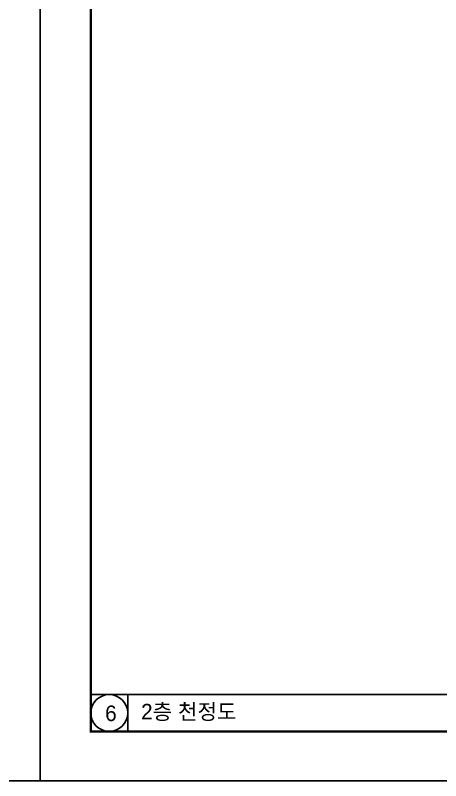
# Model space of a CAD drawing. Header units: millimetres. Extents: x -224448 to 1592092, y -164641 to 319001.
# Drawn here: x 80230 to 87609, y 146190 to 159476 of the extents above; entities that cross this region are included whole.
import ezdxf

# ---------------------------------------------------------------- set-up
doc = ezdxf.new("R2010")
doc.units = ezdxf.units.MM
doc.layers.get('Defpoints').update_dxf_attribs({"color": 35})
doc.layers.add('I_FORMAT', color=7, linetype='Continuous')
doc.styles.add('sim', font='')
doc.styles.get('sim').set_extended_font_data('Pretendard Variable Light')

msp = doc.modelspace()

# ---------------------------------------------------------------- linework, layer by layer
at = {"layer": 'Defpoints'}
for points in [[(47060, 169950.153), (80660, 169950.153), (80660, 146190.153), (47060, 146190.153)], [(80660, 169950.153), (114260, 169950.153), (114260, 146190.153), (80660, 146190.153)]]:
    msp.add_lwpolyline(points, close=True, dxfattribs=at)
at = {"layer": 'I_FORMAT'}
msp.add_line((110247.975, 147685.353), (81540, 147685.353), dxfattribs=at)
at = {"layer": 'I_FORMAT', "const_width": 40.174}
msp.add_lwpolyline([(110247.975, 147045.353), (81540, 147045.353), (81540, 169094.953), (110247.975, 169094.953)], dxfattribs=at)
at = {"layer": 'I_FORMAT'}
msp.add_lwpolyline([(81540, 147685.353), (82180, 147685.353), (82180, 147045.353), (81540, 147045.353)], close=True, dxfattribs=at)
msp.add_circle((81860, 147365.353), 320, dxfattribs=at)

# ---------------------------------------------------------------- texts
at = {"layer": 'I_FORMAT', "char_height": 270, "width": 5910.6775, "attachment_point": 5, "style": 'sim'}
for s, insert in [('\\pxql;6', (84743.012, 147358.466)), ('\\pxql;2층 천정도', (85367.099, 147374.466))]:
    msp.add_mtext(s, dxfattribs=dict(at, insert=insert))

doc.saveas('drawing.dxf')
